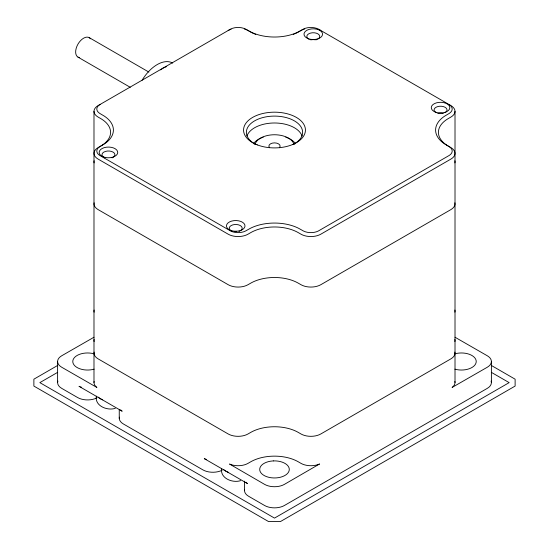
<?xml version="1.0" encoding="UTF-8"?>
<svg xmlns="http://www.w3.org/2000/svg" width="549" height="549" viewBox="0 0 549 549"><rect width="100%" height="100%" fill="white"/><g stroke="black" fill="none" stroke-linecap="round" stroke-linejoin="round"><path stroke-width="0.82" d="M160.624 69.881L163.135 68.042L166.676 66.539M100.131 104.42L99.595 104.749A11.248 6.492 0 0 0 99.595 113.314L104.324 116.12A36.563 21.109 0 0 1 104.324 143.962L98.113 147.606A14.061 8.118 0 0 0 98.113 159.086L228.164 234.176A14.061 8.118 0 0 0 248.052 234.176L250.639 232.68A33.75 19.483 0 0 1 298.361 232.68L300.948 234.176A14.061 8.118 0 0 0 320.836 234.176L450.887 159.086A14.061 8.118 0 0 0 450.887 147.606L444.676 143.962A36.563 21.109 0 0 1 444.676 116.12L449.405 113.314A11.248 6.492 0 0 0 449.405 104.749L448.869 104.42M100.131 146.439L99.595 146.768A11.248 6.492 0 0 0 99.595 155.333L230.69 231.019A11.248 6.492 0 0 0 245.527 231.019L250.392 228.295A36.563 21.109 0 0 1 298.608 228.295L303.473 231.019A11.248 6.492 0 0 0 318.31 231.019L449.405 155.333A11.248 6.492 0 0 0 449.405 146.768L448.869 146.439M57.638 365.462L33.88 379.187L33.88 386.071L268.536 521.55L280.464 521.55L515.12 386.071L515.12 379.187L491.362 365.462M57.666 372.339L39.844 382.626L274.5 518.105L509.156 382.626L491.334 372.339M93.968 337.237L61.721 355.766A14.061 8.118 0 0 0 61.721 367.247L96.898 387.457A14.061 8.118 0 0 1 94.112 381.452M300.317 30.861L298.608 31.787A36.563 21.109 0 0 1 250.392 31.787L248.683 30.861M115.345 408.312C107.474 410.995 94.524 406.006 96.377 396.138M240.627 480.643C232.755 483.326 219.806 478.337 221.659 468.469M455.032 337.237L487.279 355.766A14.061 8.118 0 0 1 487.279 367.247L452.101 387.457A14.061 8.118 0 0 0 454.888 381.452M89.219 37.634L148.875 72.077M77.972 57.117L130.264 87.312M491.396 361.503L491.396 382.626M455.011 111.323L455.011 382.516M244.531 481.171L244.531 490.552M119.25 409.691L119.25 418.221M93.989 111.323L93.989 382.516M57.604 361.503L57.604 382.626M94.112 352.06A14.061 8.118 0 0 0 98.113 358.861L228.164 433.95A14.061 8.118 0 0 0 248.052 433.95L250.639 432.454A33.75 19.483 0 0 1 298.361 432.454L300.948 433.95A14.061 8.118 0 0 0 320.836 433.95L450.887 358.861A14.061 8.118 0 0 0 454.888 352.06M454.888 202.807A14.061 8.118 0 0 1 450.887 209.608L320.836 284.691A14.061 8.118 0 0 1 300.948 284.691L298.361 283.202A33.75 19.483 0 0 0 250.639 283.202L248.052 284.691A14.061 8.118 0 0 1 228.164 284.691L98.113 209.608A14.061 8.118 0 0 1 94.112 202.807M454.888 160.782A14.061 8.118 0 0 1 454.888 162.902M454.888 310.041A14.061 8.118 0 0 1 454.888 312.161M94.112 162.902A14.061 8.118 0 0 1 94.112 160.782M94.112 312.161A14.061 8.118 0 0 1 94.112 310.041M102.629 399.83A14.061 8.118 0 0 1 98.264 397.133M228.693 472.435A14.061 8.118 0 0 1 223.546 469.464M222.125 470.246A14.061 8.118 0 0 1 202.91 469.882L123.367 423.958A14.061 8.118 0 0 1 119.366 417.158M491.129 381.047A14.061 8.118 0 0 1 487.279 388.369L284.444 505.478A14.061 8.118 0 0 1 264.556 505.478L248.649 496.289A14.061 8.118 0 0 1 244.559 490.017M206.637 459.486A14.061 8.118 0 0 1 204.29 458.641L247.434 483.552A14.061 8.118 0 0 1 245.979 482.2M120.698 409.87A14.061 8.118 0 0 0 122.153 411.222L79.008 386.311A14.061 8.118 0 0 0 79.756 386.626M96.844 397.915A14.061 8.118 0 0 1 77.629 397.551L61.721 388.369A14.061 8.118 0 0 1 57.871 381.047M81.355 387.155A14.061 8.118 0 0 1 80.538 386.901M454.888 353.844A14.796 8.544 0 0 1 476.223 361.503A14.796 8.544 0 0 1 454.888 369.161M94.112 369.161A14.796 8.544 0 0 1 84.683 369.882L83.743 369.751A14.796 8.544 0 0 1 73.724 358.497A14.796 8.544 0 0 1 94.112 353.844M454.888 339.433A14.061 8.118 0 0 1 454.888 341.553M94.112 341.553A14.061 8.118 0 0 1 94.112 339.433M269.628 147.736A5.627 3.246 0 0 1 274.5 142.87A5.627 3.246 0 0 1 279.372 147.736M253.494 143.756A22.495 12.991 0 0 1 263.252 137.161M285.748 137.161A22.495 12.991 0 0 1 295.506 143.756M254.983 144.634A19.689 11.364 0 0 1 274.5 134.752A19.689 11.364 0 0 1 294.017 144.634M100.693 146.116A33.75 19.483 0 0 0 100.693 118.557L98.113 117.067A14.061 8.118 0 0 1 98.113 105.586L230.69 29.063A11.248 6.492 0 0 1 245.527 29.063L250.639 31.993A33.75 19.483 0 0 0 253.954 33.674M300.948 30.497A14.061 8.118 0 0 1 304.674 28.96M317.919 29.207A14.061 8.118 0 0 1 320.836 30.497M255.958 144.545A28.123 16.237 0 0 1 254.187 121.109A28.123 16.237 0 0 1 294.813 121.109A28.123 16.237 0 0 1 293.042 144.545M448.307 146.116A33.75 19.483 0 0 1 448.307 118.557L450.887 117.067A14.061 8.118 0 0 0 450.887 105.586L318.31 29.063A11.248 6.492 0 0 0 303.473 29.063L298.361 31.993A33.75 19.483 0 0 1 295.046 33.674M246.92 136.056A28.123 16.237 0 0 1 274.5 122.99A28.123 16.237 0 0 1 302.08 136.056M294.456 33.928A33.75 19.483 0 0 1 293.248 34.415M255.752 34.415A33.75 19.483 0 0 1 254.544 33.928M103.878 157.364A6.471 3.733 0 0 1 103.878 152.087A6.471 3.733 0 0 1 113.025 152.087A6.471 3.733 0 0 1 113.025 157.364M112.717 157.536A6.471 3.733 0 0 1 112.044 157.831M104.859 157.831A6.471 3.733 0 0 1 104.186 157.536M309.012 39.274A6.471 3.733 0 0 1 308.607 33.887A6.471 3.733 0 0 1 317.953 33.887A6.471 3.733 0 0 1 317.542 39.274M316.512 39.706A6.471 3.733 0 0 1 316.142 39.816M310.418 39.816A6.471 3.733 0 0 1 310.041 39.706M228.164 30.497A14.061 8.118 0 0 1 231.081 29.207M244.326 28.96A14.061 8.118 0 0 1 248.052 30.497M231.15 230.848A6.471 3.733 0 0 1 231.15 225.564A6.471 3.733 0 0 1 240.297 225.564A6.471 3.733 0 0 1 240.297 230.848M239.659 231.17A6.471 3.733 0 0 1 238.959 231.438M232.488 231.438A6.471 3.733 0 0 1 231.788 231.17M435.419 112.222A6.471 3.733 0 0 1 436.181 107.192A6.471 3.733 0 0 1 444.916 107.192A6.471 3.733 0 0 1 445.678 112.222M445.411 112.408A6.471 3.733 0 0 1 444.814 112.758M443.407 113.3A6.471 3.733 0 0 1 443.022 113.396A6.471 3.733 0 0 0 438.075 113.389A6.471 3.733 0 0 1 437.69 113.3M436.283 112.758A6.471 3.733 0 0 1 435.686 112.408M79.619 57.624A11.248 6.492 -60 0 1 77.972 44.133A11.248 6.492 -60 0 1 90.482 38.807M142.109 80.236A30.936 17.863 -60 0 1 172.64 63.066M311.201 39.823A6.471 3.733 0 0 1 315.359 39.823M234.876 231.39A6.471 3.733 0 0 1 236.564 231.39M319.449 464.042L284.444 484.348A14.061 8.118 0 0 1 264.556 484.348L229.551 464.042A14.061 8.118 0 0 0 248.052 463.342L250.639 461.846A33.75 19.483 0 0 1 298.361 461.846L300.948 463.342A14.061 8.118 0 0 0 319.449 464.042M273.532 460.906L272.572 460.961A14.796 8.544 0 0 0 259.739 468.867A14.796 8.544 0 0 0 270.671 477.678L271.611 477.802A14.796 8.544 0 0 0 289.261 469.985A14.796 8.544 0 0 0 273.532 460.906M308.119 38.629A9.285 5.36 0 0 0 322.538 34.525A9.285 5.36 0 0 0 309.169 29.365A9.285 5.36 0 0 0 308.119 38.629M230.566 230.36A9.285 5.36 0 0 0 244.984 226.257A9.285 5.36 0 0 0 231.616 221.103A9.285 5.36 0 0 0 230.566 230.36M435.391 112.106A9.285 5.36 0 0 0 449.809 108.002A9.285 5.36 0 0 0 436.441 102.848A9.285 5.36 0 0 0 435.391 112.106M257.309 144.895A30.936 17.863 0 0 0 305.368 131.211A30.936 17.863 0 0 0 260.816 114.02A30.936 17.863 0 0 0 257.309 144.895M103.294 156.884A9.285 5.36 0 0 0 117.712 152.78A9.285 5.36 0 0 0 104.344 147.619A9.285 5.36 0 0 0 103.294 156.884"/></g></svg>
